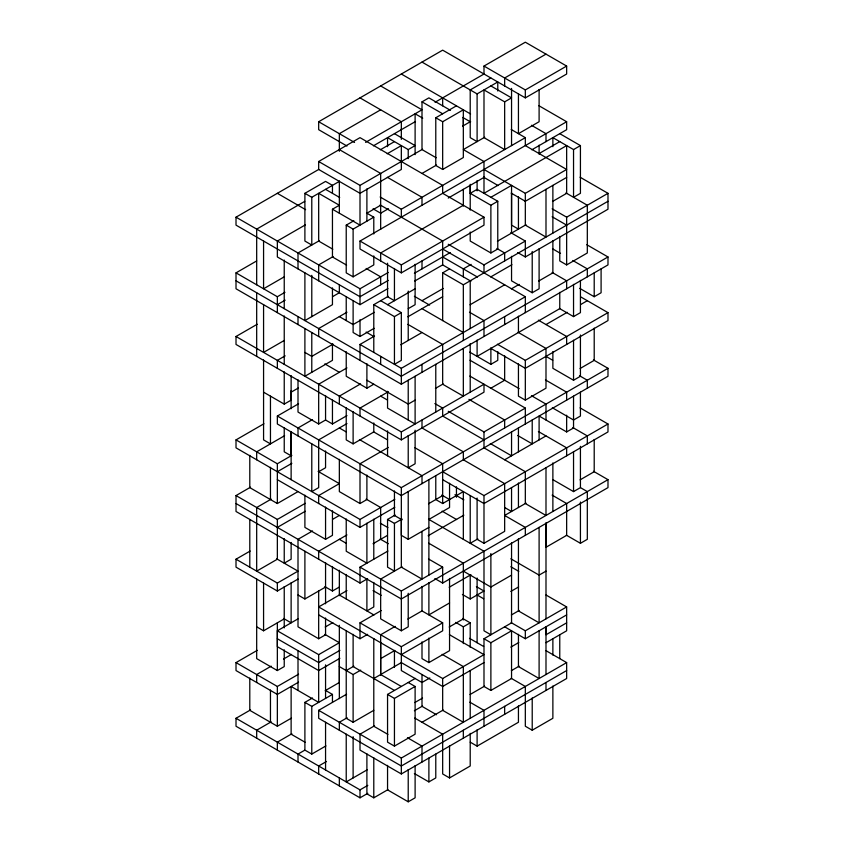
<?xml version="1.0" encoding="UTF-8"?>
<svg xmlns="http://www.w3.org/2000/svg" width="844" height="844" viewBox="0 0 844 844"><rect width="100%" height="100%" fill="white"/><g stroke="black" fill="none" stroke-linecap="round" stroke-linejoin="round"><path stroke-width="1.27" d="M367.615 578.668L360.008 583.067L236.014 511.485L236.014 495.576L250.541 487.188M586.759 244.707L607.986 256.956L607.986 264.91L401.333 384.22L236.014 288.775L236.014 272.865L256.681 260.933M256.681 579.089L256.681 658.626L277.349 670.558L284.238 666.581L284.238 649.817M284.238 618.863L263.571 630.795L263.571 583.067M263.571 359.924L263.571 439.893L270.46 443.87L270.46 396.152M277.349 670.558L277.349 622.84M271.198 499.12L256.681 507.508L256.681 571.135L277.349 559.203L277.349 519.44L305.275 503.309M277.349 312.628L277.349 296.729L284.956 292.33M284.238 627.894L284.238 586.612M291.127 479.666L291.127 431.938L291.127 455.802L284.238 451.825L284.238 427.961M291.127 408.728L291.127 390.666M324.824 634.34L339.341 642.717L318.673 654.649L318.673 702.377L291.127 686.467L291.127 734.196L305.264 742.351M325.562 603.808L325.562 562.537M339.341 659.269L339.341 682.49L325.204 690.656M339.341 213.205L339.341 180.964M346.23 630.573L346.23 670.558L353.847 666.169M381.224 610.581L360.008 622.84L360.008 638.739L367.615 634.35M387.934 551.037L360.008 567.157L360.008 583.067M388.282 272.443L360.008 288.775L360.008 304.673L387.934 288.553M360.008 192.896L360.008 225.137L332.452 209.228L332.452 256.956L346.589 265.121M366.897 221.16L366.897 188.919M380.665 642.295L380.665 674.535L401.333 686.467M380.665 586.612L380.665 618.863L401.333 630.795L408.222 626.818L408.222 593.279M373.059 208.816L380.665 213.205L380.665 173.442L339.341 149.578M395.171 515.04L387.554 519.44L387.554 567.157L394.443 571.135L394.443 523.407L402.06 519.018M401.333 630.795L401.333 598.544M401.333 519.44L401.333 567.157L422 579.089L422 531.361M401.333 139.365L401.333 129.048M428.889 575.112L428.889 479.666M434.85 578.551L442.667 583.067L442.667 567.157L428.53 558.992M463.335 126.79L463.335 117.759M470.213 232.016L470.213 241.046L490.881 252.978L497.77 249.001L497.77 201.273L490.881 205.25L470.213 193.329L470.213 184.298M477.103 190.85L477.103 180.532M483.992 176.554L483.992 193.329L566.651 145.601L566.651 193.329L552.514 201.484M448.248 198.055L483.992 177.419L483.992 161.51L463.335 149.578L484.72 137.224M504.659 355.735L504.659 380.243L490.522 388.409M511.548 192.896L511.548 225.137L518.438 229.114L518.438 196.874M469.855 376.055L525.327 408.085L525.327 423.983M442.667 249.001L525.327 296.729L525.327 312.628M517.71 252.556L525.327 256.956L525.327 241.046L510.799 232.659M525.327 200.629L525.327 225.137L545.994 237.069L545.994 189.351M545.994 522.763L545.994 547.271L566.651 535.349L566.651 503.53L552.134 495.143M552.873 233.092L552.873 185.374M374.525 725.808L360.008 734.196L360.008 750.094L401.333 773.959L566.651 678.513L566.651 662.603L545.994 650.671M545.994 642.727L566.651 630.795L566.651 606.931L545.994 594.999M525.327 256.956L607.986 209.228L607.986 193.329L580.06 177.198M346.958 146.023L318.673 129.691L318.673 121.736L442.667 50.155L525.327 97.872L566.651 74.019L566.651 66.064L525.327 42.2L483.992 66.064L483.992 74.019L435.05 102.272M380.665 109.804L339.341 133.668L339.341 151.298M388.282 280.398L360.008 296.729L236.014 225.137L236.014 217.182L318.673 169.465L318.673 161.51L360.008 137.646L442.667 185.374L442.667 193.329L483.992 217.182L483.992 225.137L401.333 272.865L360.008 249.001L360.008 241.046L566.651 121.736L566.651 129.691L531.847 149.789M436.137 157.744L422 149.578L422 101.85L428.889 97.872L450.485 110.342M365.589 142.372L422 109.804L380.665 85.951M373.407 145.812L415.47 121.525M497.77 90.994L497.77 81.974L477.103 93.895L477.103 141.623L470.213 137.646L470.213 89.928L490.881 77.996M332.452 185.374L311.784 197.296L311.784 245.024L304.895 241.046L304.895 193.329L325.562 181.397L332.452 185.374L332.452 193.107M380.306 149.789L394.443 141.623M435.778 117.759L442.667 121.736L463.335 109.804L463.335 157.533L442.667 169.465L435.778 165.487L435.778 117.759L456.446 105.827M545.994 54.132L504.659 77.996L504.659 85.951M304.716 201.389L256.681 229.114L256.681 284.797M332.642 185.258L339.341 181.397M387.196 153.766L401.333 145.601L401.333 161.077M387.554 146.677L387.554 137.646L408.222 149.578L415.111 145.601L394.443 133.668M318.673 161.51L360.008 185.374L422.559 149.251M462.776 126.041L470.593 121.525M504.659 101.85L504.659 149.578L483.992 137.646L483.992 89.928L504.659 101.85L511.548 97.872L490.881 85.951M483.992 66.064L525.327 89.928L566.651 66.064M305.275 224.926L277.349 241.046L277.349 256.956L360.008 304.673M332.452 209.228L339.341 205.25L318.673 193.329L318.673 241.046L332.81 249.212M318.673 169.465L360.008 193.318L401.333 169.465L401.333 161.51M422 173.442L436.517 165.055M319.401 240.624L298.006 252.978L298.006 268.888M373.786 255.88L373.786 264.91L353.119 276.843L346.23 272.865L346.23 225.137L353.847 220.748M366.528 213.416L380.665 205.25M346.23 225.137L353.119 229.114L373.786 217.182L373.786 233.957M380.665 213.205L388.493 208.69M284.238 276.843L263.571 288.775L263.571 241.046M380.116 196.979L401.333 209.228L525.327 137.646L525.327 145.601L566.651 169.465L525.327 193.329L483.992 169.465M333.201 256.523L318.673 264.91L318.673 280.82M277.349 304.684L285.166 300.169M470.213 193.329L477.103 189.351L497.77 201.273M539.105 153.555L559.762 141.623M236.014 336.492L401.333 431.938L483.992 384.22L483.992 392.175L401.333 439.893L236.014 344.447L236.014 336.492L257.241 324.244M463.335 205.25L380.665 252.978L380.665 260.933M490.881 197.296L511.548 185.374L511.548 233.092M573.54 149.578L580.429 145.601L580.429 193.329L573.54 197.306L573.54 149.578L552.873 137.646L552.873 146.677M332.642 296.613L339.341 292.752L339.341 284.797M360.008 241.046L401.333 264.91L483.992 217.182M284.238 340.47L263.571 352.402L263.571 304.684M511.19 193.118L525.327 201.273L566.651 177.419M346.958 312.217L318.673 328.538L318.673 336.492M414.383 273.287L450.274 252.556M285.166 355.841L277.349 360.356L277.349 368.311M373.786 352.402L373.786 304.673L388.282 296.307M414.742 281.031L442.667 264.91L442.667 241.046L380.116 204.934M374.346 312.312L353.119 324.56L339.341 316.606M387.554 304.673L415.111 288.775M442.667 320.583L442.667 272.865L449.557 268.888M497.411 241.257L526.055 224.726M333.011 344.13L311.784 356.379L304.895 352.402M471.152 264.372L463.335 268.888L463.335 276.843M353.119 300.696L353.119 332.515L360.008 336.492L374.145 328.327M394.443 316.606L401.333 312.628L401.333 360.356L394.443 364.334L394.443 316.606L373.786 304.673M408.222 308.661L415.111 304.684L415.111 264.267M422 300.707L443.227 288.448M448.248 244.275L483.992 264.91L525.327 241.046M552.134 208.806L566.651 217.182L607.986 193.329M360.008 360.356L360.008 344.447L374.525 336.06M407.863 316.817L442.667 296.729M442.667 272.865L463.335 284.797L607.986 201.283M290.758 392.386L298.375 387.987M490.702 276.948L511.918 264.7M263.571 392.175L284.238 404.107L291.127 400.13L291.127 375.622M346.958 367.889L318.673 384.22L318.673 423.983L325.562 420.006L332.452 423.983L346.968 415.607M394.813 499.342L360.008 519.44L236.014 447.847L236.014 439.893L263.94 423.772M593.459 359.924L607.986 368.311L607.986 376.266L401.333 495.576L277.349 423.983L277.349 416.039L298.565 403.78M400.773 344.774L422 332.515M470.034 304.789L504.659 284.797M511.358 288.88L519.176 284.365M360.567 383.893L339.341 396.152L339.341 404.107M538.736 281.031L552.873 272.865L552.873 240.614M559.762 236.425L559.762 260.933L566.651 264.91L587.318 252.978L587.318 205.25L565.934 192.907M284.607 435.704L256.681 451.825L256.681 459.78M312.533 419.584L298.006 427.961L298.006 435.915M346.23 351.758L346.23 376.266L366.897 388.198L373.786 384.22M360.008 344.447L401.333 368.311L525.327 296.729M511.548 256.312L511.548 280.82L532.216 292.752L539.105 288.775L539.105 248.79M607.986 256.956L401.333 376.266L236.014 280.82M388.282 391.753L360.008 408.085L360.008 416.029M236.014 439.893L277.349 463.757L291.866 455.37M346.958 423.572L318.673 439.893L318.673 487.621L311.784 491.598L311.784 443.87M277.349 471.712L291.866 463.324M415.111 400.13L408.222 404.107L366.897 380.243M435.409 388.409L443.227 383.893M545.994 324.56L567.21 312.312M580.619 304.568L587.318 300.707M579.691 288.342L594.208 296.729L601.097 292.752L601.097 268.888M346.23 407.652L346.23 439.893L353.119 443.87L373.786 431.938L373.786 422.918M469.654 352.085L490.881 364.334L497.77 360.356L497.77 351.568M559.403 308.45L573.54 316.606L580.429 312.639L580.429 280.387M319.043 471.501L325.562 467.734L325.562 450.97M249.792 455.37L249.792 487.621L277.349 503.53L298.006 491.598M497.401 344.236L525.327 360.356L607.986 312.639L607.986 320.583L525.327 368.311L490.702 348.319M388.282 447.436L360.008 463.757L360.008 503.53L366.897 499.553L366.897 475.045M277.349 527.394L305.275 511.264M298.006 579.089L277.349 591.022L236.014 567.157L236.014 559.203L250.151 551.048M518.438 363.901L518.438 396.152L525.327 400.13L545.994 388.198L545.994 348.424L518.068 332.304M580.071 368.522L594.208 360.356L594.208 328.116M312.533 530.939L298.006 539.316L298.006 626.818L318.673 638.75L325.562 634.772L325.562 617.998M332.642 519.324L339.341 515.462M448.248 411.302L483.992 431.938L525.327 408.085M552.873 351.547L552.873 368.311L573.54 380.243L580.429 376.266L580.429 334.994M277.349 416.039L401.333 487.621L607.986 368.311M304.895 495.143L304.895 527.394L325.562 539.316L332.452 535.339L332.452 510.842M346.958 534.927L318.673 551.248L318.673 559.203M277.349 479.666L360.008 527.384L394.813 507.297M236.014 559.203L277.349 583.067L298.006 571.135L276.621 558.791M428.53 503.741L442.667 495.576M504.659 459.78L545.994 435.915M373.059 543.715L387.375 535.455M435.778 475.689L435.778 499.553L442.667 503.53L463.335 491.598L463.335 539.316M539.105 439.893L539.105 416.039L566.651 431.938L573.54 427.961L573.54 396.152M428.889 519.44L449.557 507.508L449.557 483.222M298.006 594.999L304.895 598.976L325.562 587.044M401.333 487.621L401.333 535.339L408.222 539.316L428.889 527.384M442.667 471.712L483.992 495.576L607.986 423.994L607.986 431.938L483.992 503.53L442.667 479.666M324.834 586.622L332.452 591.022L339.341 587.044M428.14 535.771L463.883 515.135M339.9 658.309L318.673 670.558L277.349 646.694L277.349 630.795L298.006 618.863M346.958 590.6L318.673 606.931L442.667 678.513L483.992 654.649L449.367 634.656M298.565 682.174L277.349 694.422L236.014 670.558L236.014 662.603L257.241 650.355M402.06 566.735L380.665 579.089L380.665 587.044M526.055 503.108L504.659 515.462L525.327 527.394L525.327 535.339M325.204 627.018L332.81 622.629M477.831 538.905L470.213 543.293L470.213 495.576M580.071 479.877L594.208 471.712L594.208 439.471M271.198 666.159L256.681 674.535L256.681 682.49M283.489 659.058L291.486 654.448M360.008 567.157L401.333 591.022L442.667 567.157M477.103 498.044L477.103 539.316L483.992 543.293L504.659 531.361L504.659 483.644L463.335 459.78L463.335 451.825L422 427.961L422 420.006M552.873 479.666L573.54 491.598L580.429 487.621L580.429 446.349M236.014 503.53L401.333 598.976L607.986 479.666L607.986 487.621L442.667 583.067M236.014 662.603L277.349 686.467L298.565 674.219M339.9 650.355L318.673 662.603L277.349 638.75M449.187 587.255L470.941 574.69M367.826 793.307L360.008 797.823L236.014 726.241L236.014 718.286L250.541 709.899M395.192 626.385L380.665 634.762L380.665 642.717M407.863 619.063L422 610.908L442.667 622.84L442.667 630.795L401.333 654.649M449.557 602.954L428.889 614.886L428.889 582.634M462.396 594.461L470.213 598.976L483.992 591.022L476.385 586.622M511.548 575.112L490.881 587.044L463.335 571.135M271.198 721.831L256.681 730.218L256.681 738.173M325.932 745.917L311.784 754.072L304.895 750.105L304.895 702.377L312.512 697.977M339.341 666.581L353.119 674.535L360.726 670.147M380.665 658.626L394.813 650.471M360.008 622.84L401.333 646.694L442.667 622.84M566.292 535.138L580.429 543.293L587.318 539.316L587.318 491.598L580.619 487.726M249.792 678.08L249.792 710.331L277.349 726.241L291.486 718.075M304.895 702.377L311.784 706.354L332.452 694.422L332.452 702.166M449.187 627.018L463.335 618.863M510.799 591.454L518.627 586.939M545.994 571.135L539.105 575.112L510.82 558.791M566.651 670.558L401.333 766.004L318.673 718.286L318.673 710.331L346.599 694.211M373.786 678.513L401.333 662.603L442.667 686.467L483.992 662.603M455.718 622.418L463.335 626.818L470.213 622.84L470.213 647.348M291.866 733.763L277.349 742.15L277.349 750.105M422 641.862L422 658.626L428.889 662.603L449.557 650.671L449.557 578.446M511.358 614.991L519.176 610.476M347.158 717.748L339.341 722.264L339.341 730.218M408.222 682.49L415.111 686.467L415.111 734.196L394.443 746.117L387.554 742.15L387.554 694.422L415.301 678.407M483.992 638.75L490.881 642.717L511.548 630.795L511.548 678.513L490.881 690.445L483.992 686.467L483.992 638.75L511.548 622.84L511.548 542.871M304.716 750.211L298.006 754.072L298.006 762.026M346.23 669.482L346.23 718.286L353.119 722.264L373.786 710.331M387.554 694.422L394.443 698.399L415.111 686.467M429.818 677.975L422 682.49L401.333 670.558L401.333 646.694M511.19 622.629L525.327 630.795L566.651 606.931M414.742 702.588L422.559 698.072M510.799 647.126L518.796 642.516M504.659 626.818L525.327 638.75L566.651 614.886M326.491 761.488L318.673 766.004L318.673 773.959M414.383 710.754L422.559 706.027M566.651 622.84L545.994 634.772L545.994 626.818L545.994 674.535M422 722.264L443.227 710.004M470.034 694.528L484.551 686.151M511.358 670.663L519.176 666.159M367.256 769.77L346.23 781.913L346.23 734.196M318.673 710.331L401.333 758.049L566.651 662.603M236.014 718.286L360.008 789.868L367.826 785.353M366.897 753.861L366.897 793.845L373.786 797.823L387.923 789.657M470.213 742.15L477.103 746.128L518.438 722.264L518.438 705.932M414.362 773.537L428.889 781.913L435.778 777.936L435.778 754.072M387.554 765.36L387.554 789.868L408.222 801.8L415.111 797.823L415.111 765.582M414.742 718.065L442.667 734.196L442.667 773.959L449.557 777.936L470.213 766.004L470.213 733.352M511.19 678.302L525.327 686.467L525.327 726.241L532.216 730.218L552.873 718.286L552.873 686.035M538.725 105.616L566.651 121.736M559.762 133.668L580.429 145.601M422 62.087L470.034 89.812M470.213 89.928L477.103 93.895M531.467 125.281L545.994 133.668L545.994 141.623M511.19 129.48L525.327 137.646M401.333 74.019L470.593 114.003M462.776 117.443L470.593 121.958M422 101.85L442.667 113.782M422.728 118.181L415.111 113.782L415.111 154.631M360.008 97.883L401.333 121.736L401.333 129.691M483.992 177.419L498.129 185.575M552.134 216.76L566.651 225.137M552.514 248.79L560.511 253.411M572.802 260.501L587.318 268.888L587.318 276.843M318.673 121.736L354.564 142.457M387.375 177.303L422 197.296L422 205.25M552.134 272.433L566.651 280.82L566.651 288.775M496.842 248.463L504.659 252.978L504.659 260.933M580.788 296.94L607.986 312.639M325.562 189.351L339.699 197.507M366.897 213.205L373.786 217.182M442.667 256.956L477.472 277.054M442.667 264.91L470.941 281.231M538.377 320.171L566.651 336.492L566.651 344.447M304.895 193.329L311.784 197.296M277.349 193.329L305.623 209.65M469.475 312.206L483.992 320.583L483.992 336.492M545.994 356.379L552.693 360.251M579.501 375.728L587.318 380.243L587.318 388.198M366.148 268.455L380.665 276.843L380.665 284.797M414.383 296.307L429.617 305.095M422 308.651L463.335 332.515M545.435 379.916L566.651 392.175L566.651 400.13M580.06 407.863L607.986 423.994M236.014 217.182L360.008 288.775M380.665 300.696L401.333 312.628M407.863 324.349L442.667 344.447L442.667 384.22L463.335 396.152L463.335 348.424M470.034 360.251L519.176 388.63M531.467 395.72L545.994 404.107L545.994 420.017M552.324 407.757L573.54 420.017L580.429 416.039L580.429 392.175M572.802 427.539L587.318 435.915L587.318 443.87M366.148 332.082L373.966 336.598M538.377 431.527L566.651 447.847L566.651 455.802M468.916 399.37L504.659 420.006L504.659 427.961M593.459 471.279L607.986 479.666M236.014 272.865L277.349 296.729M517.688 435.493L532.216 443.87L532.216 420.006M434.85 403.569L442.667 408.085L442.667 416.029L483.992 439.893M490.322 443.554L511.548 455.802L511.548 431.938M324.824 363.901L339.341 372.288M380.665 396.152L387.375 400.014M414.742 447.637L442.667 463.757L442.667 503.53M373.417 431.738L387.554 439.893M504.849 507.613L511.548 511.485L511.548 487.621M339.341 427.961L346.04 431.833M359.449 439.576L422 475.689L422 483.644M454.948 494.711L463.883 499.88M318.673 423.983L298.006 412.062L298.006 379.811M441.739 495.038L449.557 499.553M442.108 511.158L456.625 519.545M428.53 519.229L483.992 551.248L483.992 630.795L490.881 634.772L490.881 553.506M510.82 566.746L518.796 571.346M318.114 471.385L339.341 483.644L318.673 495.576L318.673 503.53M366.148 499.12L380.665 507.508L380.665 539.316M394.443 515.462L402.06 519.851M360.008 503.53L339.341 491.598L339.341 459.347M387.554 519.44L394.443 523.407M428.699 543.188L463.335 563.18L463.335 619.939M380.306 523.206L387.923 527.595M380.116 538.999L388.282 543.715M477.103 594.999L483.633 598.765M339.341 539.316L346.04 543.188M462.607 618.441L470.213 622.84M236.014 495.576L277.349 519.44M469.496 638.328L483.633 646.493M373.059 590.6L381.224 595.315M339.341 594.999L373.966 614.991M442.108 654.332L463.335 666.581L463.335 722.264L442.667 710.331M318.673 614.886L360.008 638.739M469.855 702.166L483.992 710.331L483.992 726.241M283.51 618.441L291.127 622.84L291.127 582.856M394.443 690.445L353.119 666.581L353.119 634.34M436.517 714.741L422 706.354L422 674.535M277.349 630.795L318.673 654.649M256.681 626.818L263.571 630.795M325.562 690.445L332.452 694.422M407.483 737.74L422 746.117L422 762.026M387.923 734.396L373.786 726.241L373.786 638.528M594.208 272.865L594.208 296.729M580.429 502.022L580.429 543.293M573.54 284.365L573.54 316.606M573.54 340.259L573.54 380.243M573.54 451.614L573.54 491.598M566.651 217.182L566.651 264.91M566.651 415.174L566.651 431.938M559.762 292.33L559.762 308.661L477.103 356.379L477.103 340.048M559.762 634.772L559.762 658.626M552.873 462.902L552.873 511.485M552.873 638.75L552.873 655.071M545.994 467.734L545.994 515.462L525.327 503.53L525.327 471.712L483.992 447.847L483.992 431.938M545.994 523.417L545.994 618.863M545.994 682.49L545.994 690.445M539.105 89.496L539.105 121.736L518.438 133.668L518.438 93.684M539.105 145.168L539.105 154.199M539.105 527.394L539.105 622.84L518.438 610.908L518.438 538.672M539.105 630.795L539.105 678.513L518.438 666.581L518.438 634.34M532.216 251.47L532.216 292.752M532.216 697.967L532.216 730.218M525.327 89.928L525.327 97.872M525.327 193.329L525.327 201.273M525.327 360.356L525.327 400.13M525.327 630.795L525.327 638.75M518.438 316.194L518.438 332.515M518.438 427.961L518.438 451.825M518.438 483L518.438 507.508M511.548 88.42L511.548 145.601M504.659 316.606L504.659 324.56M504.659 706.354L504.659 714.309M490.881 205.25L490.881 252.978M490.881 348.002L490.881 364.334M490.881 642.717L490.881 690.445M483.992 264.91L483.992 272.865M483.992 495.576L483.992 543.293M477.103 578.013L477.103 642.727M477.103 729.796L477.103 746.128M470.213 185.374L470.213 210.093M470.213 280.82L470.213 328.538M470.213 343.613L470.213 392.175M470.213 575.112L470.213 598.976M470.213 670.558L470.213 718.286M463.335 189.351L463.335 206.115M463.335 284.797L463.335 340.47M463.335 626.818L463.335 643.582M463.335 730.218L463.335 738.173M456.446 486.788L456.446 497.295M449.557 745.695L449.557 777.936M442.667 97.883L442.667 105.827M442.667 121.736L442.667 169.465M442.667 678.513L442.667 710.542M435.778 364.334L435.778 412.051M428.889 638.096L428.889 662.603M428.889 758.049L428.889 781.913M422 260.933L422 268.888M422 364.334L422 372.288M422 586.401L422 610.908M415.111 376.266L415.111 423.983L387.554 408.085L387.554 391.31M415.111 430.218L415.111 463.757L408.222 467.734L408.222 435.493M408.222 149.578L408.222 158.609M408.222 291.074L408.222 340.47M408.222 380.243L408.222 420.006M408.222 491.598L408.222 539.316M408.222 769.559L408.222 801.8M401.333 209.228L401.333 217.182M401.333 264.91L401.333 272.865M401.333 368.311L401.333 384.22M401.333 431.938L401.333 439.893M401.333 591.022L401.333 598.976M401.333 758.049L401.333 773.959M394.443 268.455L394.443 300.696L387.554 296.729L387.554 263.191M394.443 490.955L394.443 515.884M394.443 650.46L394.443 667.224M394.443 698.399L394.443 746.117M387.554 430.862L387.554 455.802M380.665 212.561L380.665 229.336M380.665 356.379L380.665 364.334M380.665 643.149L380.665 675.179M373.786 519.218L373.786 559.203M373.786 582.423L373.786 606.931L366.897 610.908L366.897 578.657M373.786 757.838L373.786 797.823M366.897 363.69L366.897 388.198M366.897 523.196L366.897 563.18L346.23 551.248L346.23 519.007M360.008 185.374L360.008 193.318M360.008 319.728L360.008 336.492M360.008 519.44L360.008 527.384M360.008 789.868L360.008 797.823M353.119 229.114L353.119 276.843M353.119 411.629L353.119 443.87M353.119 674.535L353.119 722.264M353.119 736.664L353.119 777.936M346.23 296.729L346.23 320.583M346.23 574.469L346.23 598.976M339.341 570.28L339.341 595.642M339.341 625.309L339.341 698.61M339.341 777.936L339.341 785.891M332.452 287.909L332.452 304.684L304.895 320.583L304.895 272.865M332.452 343.592L332.452 360.356L304.895 376.266L304.895 328.538M332.452 400.13L332.452 423.983M332.452 566.514L332.452 591.022M325.562 395.509L325.562 420.006M325.562 507.075L325.562 539.316M325.562 664.861L325.562 698.399M325.562 722.264L325.562 769.981M318.673 591.022L318.673 638.75M311.784 275.334L311.784 316.606M311.784 332.515L311.784 372.288M311.784 706.354L311.784 754.072M304.895 551.248L304.895 598.976M298.006 316.606L298.006 324.56M298.006 650.671L298.006 690.445M291.127 542.439L291.127 559.203L284.238 563.18L284.238 538.672M284.238 260.068L284.238 308.651M284.238 315.962L284.238 364.334M284.238 371.856L284.238 404.107M277.349 463.757L277.349 503.53M277.349 583.067L277.349 591.022M277.349 686.467L277.349 726.241M270.46 467.302L270.46 499.553M270.46 690.012L270.46 722.264M256.681 292.752L256.681 356.379M249.792 519.44L249.792 567.157"/></g></svg>
